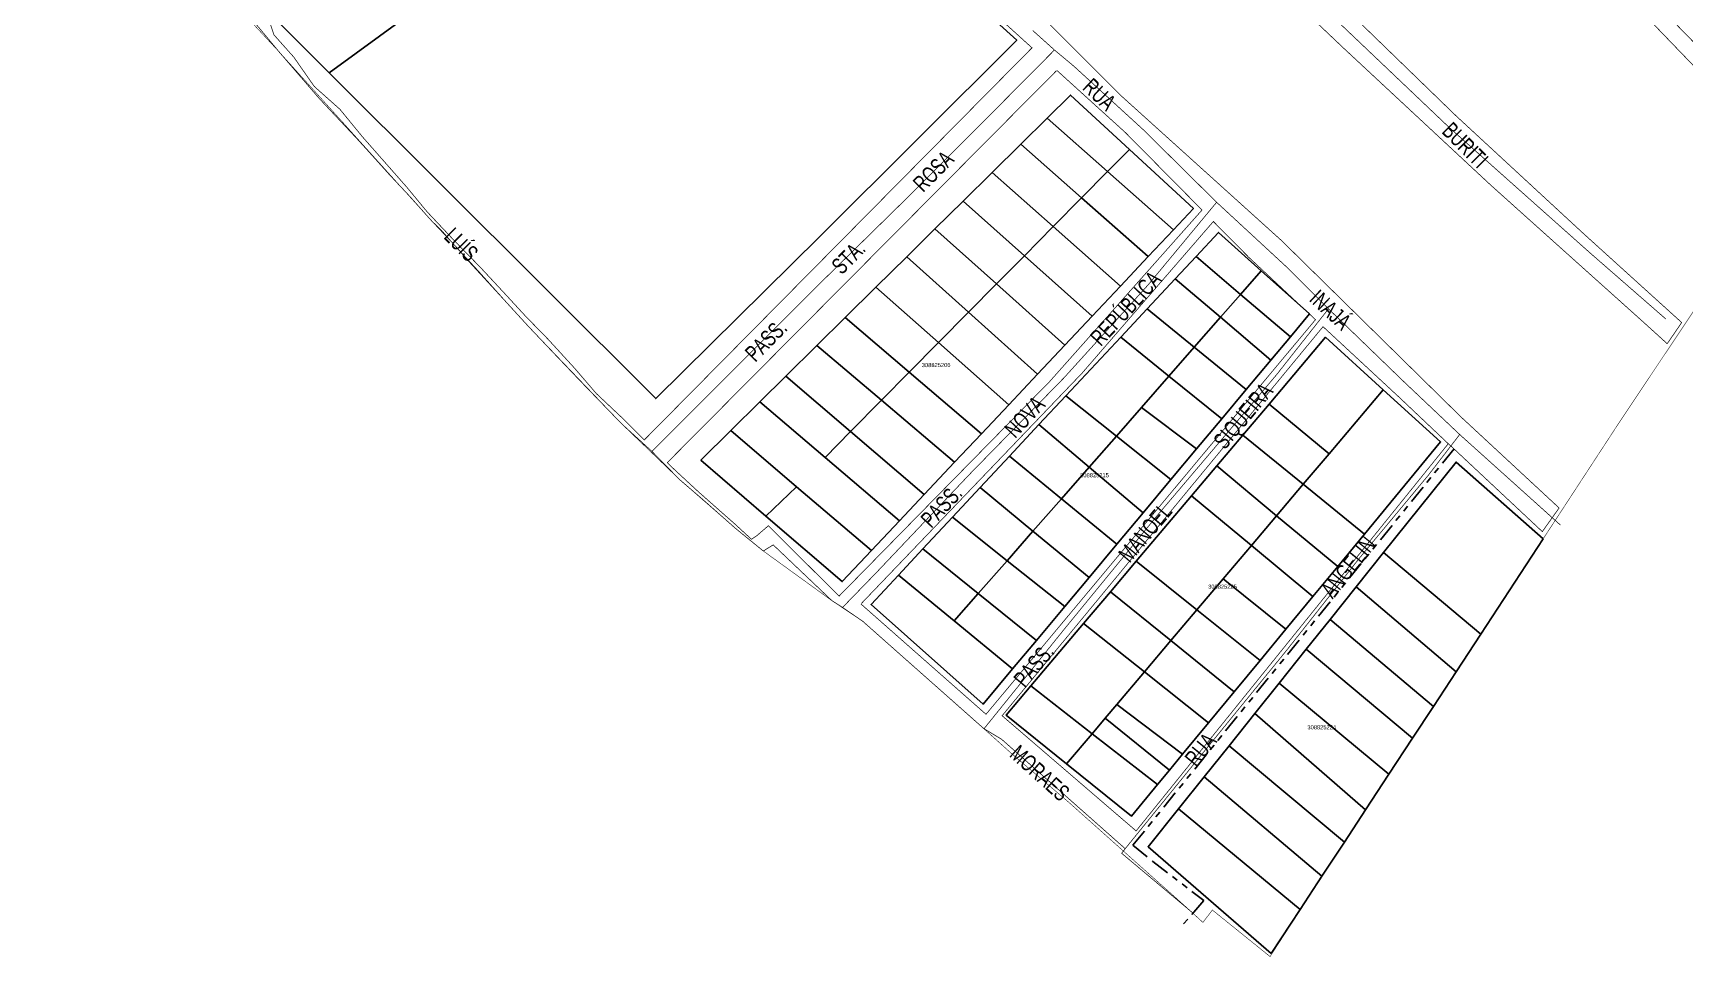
# Model space of a CAD drawing. Extents: x 204296 to 206006, y 4860262 to 4862155.
# Drawn here: x 205033.9 to 205436.9, y 4860262.1 to 4860487.4 of the extents above; entities that cross this region are included whole.
import ezdxf

# ---------------------------------------------------------------- set-up
doc = ezdxf.new("R2010")
doc.units = 0
doc.header["$LTSCALE"] = 1.5
doc.header["$MEASUREMENT"] = 0
doc.linetypes.add('TRACO_25', pattern=[8, 3, -1, 1, -1, 1, -1])
for name, color, linetype in [('CD-MALHA-LOTES', 40, 'CONTINUOUS'), ('CD_TXT_QUADRA', 7, 'CONTINUOUS'), ('LM-LIM-SETOR-FISCAL', 7, 'CONTINUOUS'), ('RU-QUADRAS', 6, 'CONTINUOUS'), ('SV-EIXO-RUA-N-PAV', 6, 'CONTINUOUS'), ('SV-RUA-NAO-PAV-S-GUIA-C-GUIA', 7, 'CONTINUOUS'), ('SV-TXT-RUA-N-PAV-S-GUIA-C-GUIA', 7, 'CONTINUOUS')]:
    doc.layers.add(name, color=color, linetype=linetype)
doc.styles.add('ARIAL', font='ARIAL.TTF')
doc.styles.add('MONOTXT', font='ARIAL.TTF', dxfattribs={"height": 0.2})
doc.linetypes.add('Limite', pattern='A,20,-3,[130,ltypeshp.shx,S=6.35,R=0,X=0,Y=0],-3,20', length=46)

msp = doc.modelspace()

# ---------------------------------------------------------------- linework, layer by layer
at = {"layer": 'CD-MALHA-LOTES'}
for points in [[(205106.15, 4860477.74), (205092.22, 4860491.62), (205110.17, 4860507.9)], [(205106.15, 4860477.74), (205185.82, 4860398.29), (205225.74, 4860437.77), (205273.9, 4860485.7), (205254.91, 4860502.94)], [(205125.02, 4860491.49), (205106.15, 4860477.74)], [(205301.35, 4860459.05), (205286.99, 4860472.3), (205281.28, 4860466.66)], [(205281.28, 4860466.66), (205274.84, 4860460.31)], [(205296.01, 4860453.65), (205281.28, 4860466.66)], [(205274.84, 4860460.31), (205267.86, 4860453.42)], [(205289.68, 4860447.24), (205274.84, 4860460.31)], [(205301.35, 4860459.05), (205296.01, 4860453.65)], [(205312.09, 4860439.44), (205316.98, 4860444.63), (205301.35, 4860459.05)], [(205267.86, 4860453.42), (205260.82, 4860446.47)], [(205282.75, 4860440.24), (205267.86, 4860453.42)], [(205296.01, 4860453.65), (205289.68, 4860447.24)], [(205312.09, 4860439.44), (205296.01, 4860453.65)], [(205260.82, 4860446.47), (205253.92, 4860439.66)], [(205275.74, 4860433.14), (205260.82, 4860446.47)], [(205289.68, 4860447.24), (205282.75, 4860440.24)], [(205305.95, 4860432.92), (205289.68, 4860447.24)], [(205253.92, 4860439.66), (205247.05, 4860432.88)], [(205268.92, 4860426.25), (205253.92, 4860439.66)], [(205282.75, 4860440.24), (205275.74, 4860433.14)], [(205299.17, 4860425.72), (205282.75, 4860440.24)], [(205305.95, 4860432.92), (205312.09, 4860439.44)], [(205333.54, 4860429.46), (205323.09, 4860438.8), (205317.61, 4860432.94)], [(205247.05, 4860432.88), (205239.53, 4860425.45)], [(205262.11, 4860419.36), (205247.05, 4860432.88)], [(205275.74, 4860433.14), (205268.92, 4860426.25)], [(205292.26, 4860418.38), (205275.74, 4860433.14)], [(205299.17, 4860425.72), (205305.95, 4860432.92)], [(205317.61, 4860432.94), (205312.55, 4860427.52)], [(205328.49, 4860423.69), (205317.61, 4860432.94)], [(205333.54, 4860429.46), (205328.49, 4860423.69)], [(205333.54, 4860429.46), (205345.29, 4860418.95), (205340.63, 4860413.38)], [(205239.53, 4860425.45), (205232.01, 4860418.03)], [(205254.79, 4860411.95), (205239.53, 4860425.45)], [(205268.92, 4860426.25), (205262.11, 4860419.36)], [(205285.62, 4860411.32), (205268.92, 4860426.25)], [(205292.26, 4860418.38), (205299.17, 4860425.72)], [(205312.55, 4860427.52), (205305.66, 4860420.15)], [(205323.6, 4860418.12), (205312.55, 4860427.52)], [(205328.49, 4860423.69), (205323.6, 4860418.12)], [(205340.63, 4860413.38), (205328.49, 4860423.69)], [(205232.01, 4860418.03), (205225.11, 4860411.21)], [(205247.63, 4860404.72), (205232.01, 4860418.03)], [(205262.11, 4860419.36), (205254.79, 4860411.95)], [(205278.94, 4860404.24), (205262.11, 4860419.36)], [(205285.62, 4860411.32), (205292.26, 4860418.38)], [(205305.66, 4860420.15), (205299.26, 4860413.3)], [(205317.17, 4860410.79), (205305.66, 4860420.15)], [(205323.6, 4860418.12), (205317.17, 4860410.79)], [(205335.88, 4860407.69), (205323.6, 4860418.12)], [(205299.26, 4860413.3), (205285.85, 4860398.95)], [(205311.02, 4860403.78), (205299.26, 4860413.3)], [(205335.46, 4860396.95), (205349.23, 4860413.23), (205363.3, 4860400.44)], [(205335.88, 4860407.69), (205340.63, 4860413.38)], [(205225.11, 4860411.21), (205217.52, 4860403.73)], [(205240.86, 4860397.87), (205225.11, 4860411.21)], [(205254.79, 4860411.95), (205247.63, 4860404.72)], [(205271.93, 4860396.79), (205254.79, 4860411.95)], [(205278.94, 4860404.24), (205285.62, 4860411.32)], [(205317.17, 4860410.79), (205311.02, 4860403.78)], [(205329.84, 4860400.48), (205317.17, 4860410.79)], [(205247.63, 4860404.72), (205240.86, 4860397.87)], [(205265.25, 4860389.7), (205247.63, 4860404.72)], [(205329.84, 4860400.48), (205335.88, 4860407.69)], [(205217.52, 4860403.73), (205211.18, 4860397.47)], [(205233.32, 4860390.24), (205217.52, 4860403.73)], [(205271.93, 4860396.79), (205278.94, 4860404.24)], [(205311.02, 4860403.78), (205304.29, 4860396.1)], [(205323.89, 4860393.37), (205311.02, 4860403.78)], [(205323.89, 4860393.37), (205329.84, 4860400.48)], [(205363.3, 4860400.44), (205350.09, 4860384.85)], [(205358.71, 4860365.25), (205377.29, 4860387.73), (205363.3, 4860400.44)], [(205211.18, 4860397.47), (205204.11, 4860390.49)], [(205227.11, 4860383.95), (205211.18, 4860397.47)], [(205240.86, 4860397.87), (205233.32, 4860390.24)], [(205258.72, 4860382.75), (205240.86, 4860397.87)], [(205265.25, 4860389.7), (205271.93, 4860396.79)], [(205285.85, 4860398.95), (205279.29, 4860391.93)], [(205298.19, 4860389.15), (205285.85, 4860398.95)], [(205329.05, 4860389.38), (205335.46, 4860396.95)], [(205350.09, 4860384.85), (205335.46, 4860396.95)], [(205304.29, 4860396.1), (205298.19, 4860389.15)], [(205317.77, 4860386.06), (205304.29, 4860396.1)], [(205317.77, 4860386.06), (205323.89, 4860393.37)], [(205212.71, 4860369.65), (205196.82, 4860383.29), (205204.11, 4860390.49)], [(205220.17, 4860376.77), (205204.11, 4860390.49)], [(205233.32, 4860390.24), (205227.11, 4860383.95)], [(205251.3, 4860374.88), (205233.32, 4860390.24)], [(205258.72, 4860382.75), (205265.25, 4860389.7)], [(205279.29, 4860391.93), (205272.12, 4860384.26)], [(205291.54, 4860381.57), (205279.29, 4860391.93)], [(205298.19, 4860389.15), (205291.54, 4860381.57)], [(205311.5, 4860378.56), (205298.19, 4860389.15)], [(205322.69, 4860381.86), (205329.05, 4860389.38)], [(205343.78, 4860377.4), (205329.05, 4860389.38)], [(205272.12, 4860384.26), (205264.97, 4860376.6)], [(205284.78, 4860373.87), (205272.12, 4860384.26)], [(205311.5, 4860378.56), (205317.77, 4860386.06)], [(205350.09, 4860384.85), (205343.78, 4860377.4)], [(205245.31, 4860368.51), (205227.11, 4860383.95)], [(205251.3, 4860374.88), (205258.72, 4860382.75)], [(205291.54, 4860381.57), (205284.78, 4860373.87)], [(205304.71, 4860370.44), (205291.54, 4860381.57)], [(205316.55, 4860374.59), (205322.69, 4860381.86)], [(205337.28, 4860369.72), (205322.69, 4860381.86)], [(205363.37, 4860360.71), (205381.05, 4860382.79), (205402.32, 4860364.09)], [(205212.71, 4860369.65), (205220.17, 4860376.77)], [(205238.42, 4860361.2), (205220.17, 4860376.77)], [(205264.97, 4860376.6), (205258.18, 4860369.33)], [(205277.84, 4860365.96), (205264.97, 4860376.6)], [(205304.71, 4860370.44), (205311.5, 4860378.56)], [(205343.78, 4860377.4), (205337.28, 4860369.72)], [(205358.71, 4860365.25), (205343.78, 4860377.4)], [(205245.31, 4860368.51), (205251.3, 4860374.88)], [(205284.78, 4860373.87), (205277.84, 4860365.96)], [(205298.3, 4860362.78), (205284.78, 4860373.87)], [(205303.05, 4860358.64), (205316.55, 4860374.59)], [(205331.13, 4860362.46), (205316.55, 4860374.59)], [(205212.71, 4860369.65), (205231.33, 4860353.67), (205238.42, 4860361.2)], [(205238.42, 4860361.2), (205245.31, 4860368.51)], [(205258.18, 4860369.33), (205250.98, 4860361.63)], [(205271.52, 4860358.75), (205258.18, 4860369.33)], [(205298.3, 4860362.78), (205304.71, 4860370.44)], [(205337.28, 4860369.72), (205331.13, 4860362.46)], [(205352.17, 4860357.32), (205337.28, 4860369.72)], [(205277.84, 4860365.96), (205271.52, 4860358.75)], [(205291.51, 4860354.66), (205277.84, 4860365.96)], [(205358.71, 4860365.25), (205352.17, 4860357.32)], [(205402.32, 4860364.09), (205387.06, 4860340.81)], [(205250.98, 4860361.63), (205245.03, 4860355.26)], [(205264.49, 4860350.74), (205250.98, 4860361.63)], [(205291.51, 4860354.66), (205298.3, 4860362.78)], [(205331.13, 4860362.46), (205324.25, 4860354.34)], [(205346.11, 4860349.99), (205331.13, 4860362.46)], [(205363.37, 4860360.71), (205356.71, 4860352.39)], [(205387.06, 4860340.81), (205363.37, 4860360.71)], [(205271.52, 4860358.75), (205264.49, 4860350.74)], [(205285.6, 4860347.59), (205271.52, 4860358.75)], [(205296.75, 4860351.19), (205303.05, 4860358.64)], [(205317.85, 4860346.77), (205303.05, 4860358.64)], [(205352.17, 4860357.32), (205346.11, 4860349.99)], [(205245.03, 4860355.26), (205238.33, 4860348.09), (205265.65, 4860323.75), (205272.86, 4860332.37)], [(205258.64, 4860344.07), (205245.03, 4860355.26)], [(205285.6, 4860347.59), (205291.51, 4860354.66)], [(205324.25, 4860354.34), (205317.85, 4860346.77)], [(205339.56, 4860342.07), (205324.25, 4860354.34)], [(205356.71, 4860352.39), (205350.34, 4860344.44)], [(205381.07, 4860331.67), (205356.71, 4860352.39)], [(205264.49, 4860350.74), (205258.64, 4860344.07)], [(205278.67, 4860339.31), (205264.49, 4860350.74)], [(205290.2, 4860343.44), (205296.75, 4860351.19)], [(205311.48, 4860339.26), (205296.75, 4860351.19)], [(205346.11, 4860349.99), (205339.56, 4860342.07)], [(205272.86, 4860332.37), (205258.64, 4860344.07)], [(205278.67, 4860339.31), (205285.6, 4860347.59)], [(205317.85, 4860346.77), (205311.48, 4860339.26)], [(205333.25, 4860334.43), (205317.85, 4860346.77)], [(205350.34, 4860344.44), (205344.51, 4860337.15)], [(205375.51, 4860323.2), (205350.34, 4860344.44)], [(205277.29, 4860328.19), (205290.2, 4860343.44)], [(205305.04, 4860331.65), (205290.2, 4860343.44)], [(205339.56, 4860342.07), (205333.25, 4860334.43)], [(205387.06, 4860340.81), (205381.07, 4860331.67)], [(205272.86, 4860332.37), (205278.67, 4860339.31)], [(205311.48, 4860339.26), (205305.04, 4860331.65)], [(205326.91, 4860326.76), (205311.48, 4860339.26)], [(205344.51, 4860337.15), (205337.9, 4860328.91)], [(205370.46, 4860315.49), (205344.51, 4860337.15)], [(205333.25, 4860334.43), (205326.91, 4860326.76)], [(205286.04, 4860309.22), (205271.28, 4860321.08), (205277.29, 4860328.19)], [(205292.26, 4860316.56), (205277.29, 4860328.19)], [(205305.04, 4860331.65), (205298.27, 4860323.66)], [(205320.69, 4860319.22), (205305.04, 4860331.65)], [(205337.9, 4860328.91), (205331.96, 4860321.49)], [(205364.68, 4860306.68), (205337.9, 4860328.91)], [(205381.07, 4860331.67), (205375.51, 4860323.2)], [(205326.91, 4860326.76), (205320.69, 4860319.22)], [(205295.47, 4860320.36), (205292.26, 4860316.56)], [(205298.27, 4860323.66), (205295.47, 4860320.36)], [(205311.14, 4860307.68), (205295.47, 4860320.36)], [(205314.35, 4860311.55), (205298.27, 4860323.66)], [(205331.96, 4860321.49), (205325.67, 4860313.63)], [(205358.98, 4860297.99), (205331.96, 4860321.49)], [(205375.51, 4860323.2), (205370.46, 4860315.49)], [(205292.26, 4860316.56), (205286.04, 4860309.22)], [(205308.24, 4860304.16), (205292.26, 4860316.56)], [(205320.69, 4860319.22), (205314.35, 4860311.55)], [(205325.67, 4860313.63), (205319.58, 4860306.03)], [(205353.82, 4860290.12), (205325.67, 4860313.63)], [(205370.46, 4860315.49), (205364.68, 4860306.68)], [(205308.24, 4860304.16), (205301.89, 4860296.47), (205286.04, 4860309.22)], [(205311.14, 4860307.68), (205308.24, 4860304.16)], [(205314.35, 4860311.55), (205311.14, 4860307.68)], [(205319.58, 4860306.03), (205313.31, 4860298.2)], [(205348.34, 4860281.77), (205319.58, 4860306.03)], [(205364.68, 4860306.68), (205358.98, 4860297.99)], [(205335.98, 4860262.91), (205305.93, 4860288.98), (205313.31, 4860298.2)], [(205343.05, 4860273.69), (205313.31, 4860298.2)], [(205358.98, 4860297.99), (205353.82, 4860290.12)], [(205353.82, 4860290.12), (205348.34, 4860281.77)], [(205348.34, 4860281.77), (205343.05, 4860273.69)], [(205335.98, 4860262.91), (205343.05, 4860273.69)]]:
    msp.add_lwpolyline(points, dxfattribs=at)
at = {"layer": 'LM-LIM-SETOR-FISCAL', "linetype": 'Limite', "ltscale": 0.1, "const_width": 0.13}
msp.add_lwpolyline([(205032.59, 4860547), (205042.52, 4860538.21), (205093.85, 4860482.95), (205130.79, 4860442.02), (205133.89, 4860438.97), (205139.86, 4860432.08), (205154.89, 4860415.75), (205177.59, 4860392.05), (205191.62, 4860378.55), (205205.33, 4860366.58), (205212.06, 4860361.11), (205228.77, 4860349.02), (205236.34, 4860343.95), (205265.89, 4860317.76), (205272.82, 4860311.52), (205286.59, 4860299.81), (205316.53, 4860273.08), (205319.29, 4860270.52), (205321.6, 4860273.55), (205335.67, 4860262.2), (205420.74, 4860392.29), (205469.79, 4860465.73)], dxfattribs=at)
msp.add_lwpolyline([(205032.59, 4860547), (205042.52, 4860538.21), (205093.85, 4860482.95), (205130.79, 4860442.02), (205133.89, 4860438.97), (205139.86, 4860432.08), (205154.89, 4860415.75), (205177.59, 4860392.05), (205191.62, 4860378.55), (205205.33, 4860366.58), (205212.06, 4860361.11), (205228.77, 4860349.02), (205236.34, 4860343.95), (205265.89, 4860317.76), (205272.82, 4860311.52), (205286.59, 4860299.81), (205316.53, 4860273.08), (205319.29, 4860270.52), (205321.6, 4860273.55), (205335.67, 4860262.2), (205420.74, 4860392.29), (205469.79, 4860465.73)], dxfattribs=at)
at = {"layer": 'RU-QUADRAS', "linetype": 'Continuous', "const_width": 0.01}
for points in [[(205092.22, 4860491.62), (205118.07, 4860515.06), (205169.24, 4860562.81), (205196.78, 4860590.18), (205221.52, 4860615.12), (205292.43, 4860541.4), (205254.91, 4860502.94), (205273.9, 4860485.7), (205225.74, 4860437.77), (205185.82, 4860398.29), (205092.22, 4860491.62)], [(205196.82, 4860383.29), (205286.99, 4860472.3), (205316.98, 4860444.63), (205231.33, 4860353.67), (205196.82, 4860383.29)], [(205238.33, 4860348.09), (205323.09, 4860438.8), (205345.29, 4860418.95), (205265.65, 4860323.75), (205238.33, 4860348.09)], [(205271.28, 4860321.08), (205349.23, 4860413.23), (205377.29, 4860387.73), (205301.89, 4860296.47), (205271.28, 4860321.08)], [(205305.93, 4860288.98), (205381.05, 4860382.79), (205402.32, 4860364.09), (205335.98, 4860262.91), (205305.93, 4860288.98)]]:
    msp.add_lwpolyline(points, close=True, dxfattribs=at)
at = {"layer": 'SV-EIXO-RUA-N-PAV', "const_width": 0.18, "flags": 128}
for points in [[(205463.86, 4860459.75), (205425.13, 4860499.44), (205391.58, 4860533.92), (205355.21, 4860570.3), (205345.97, 4860579.91), (205343.68, 4860582.41), (205340.09, 4860586.36), (205324.5, 4860601.48), (205308.91, 4860616.12), (205292.25, 4860630.27)], [(205258.83, 4860584.94), (205297.57, 4860546.21), (205301.39, 4860541.47), (205307.02, 4860534.4), (205341.04, 4860500.85), (205379.3, 4860464.48), (205413.79, 4860433.77), (205432.21, 4860417.71)], [(205084.94, 4860493.65), (205093.85, 4860482.95), (205103.83, 4860471.37), (205112.82, 4860461.79), (205115.76, 4860458.56), (205120.97, 4860452.77), (205125.92, 4860447.49), (205130.79, 4860442.02), (205136.24, 4860436.23), (205142.68, 4860429.25), (205149.52, 4860421.61), (205154.89, 4860415.75), (205161.26, 4860409.03), (205167.12, 4860402.88), (205177.59, 4860392.05), (205184.88, 4860385.41), (205191.62, 4860378.55), (205197.63, 4860373.38), (205205.33, 4860366.58), (205212.06, 4860361.11), (205214.47, 4860362.61), (205228.77, 4860349.02), (205231.39, 4860347.35), (205236.34, 4860343.95), (205265.89, 4860317.76), (205270.23, 4860315.16), (205300.34, 4860288.51), (205299.47, 4860287.39), (205316.53, 4860273.08)], [(205277.78, 4860488.07), (205283.08, 4860483.31), (205287.88, 4860479.3), (205304.68, 4860463.93), (205322.64, 4860446.17), (205339.76, 4860430.34), (205349.93, 4860420.18), (205368.42, 4860402.31), (205381.93, 4860389.53), (205406.51, 4860367.44)], [(205283.08, 4860483.31), (205267.45, 4860467.56), (205246.92, 4860447.03), (205224.24, 4860424.78), (205184.88, 4860385.41)], [(205231.39, 4860347.35), (205239.54, 4860355.75), (205262.81, 4860380.28), (205285.43, 4860403.38), (205305.96, 4860426.06), (205322.64, 4860446.17)], [(205265.89, 4860317.76), (205285.43, 4860341.99), (205308.53, 4860370.22), (205337.2, 4860404.03), (205349.93, 4860420.18)], [(205381.93, 4860389.53), (205374.33, 4860379.65), (205357.56, 4860359.48), (205339.66, 4860336.82), (205318.59, 4860310.99), (205300.34, 4860288.51)]]:
    msp.add_lwpolyline(points, dxfattribs=at)
at = {"layer": 'SV-RUA-NAO-PAV-S-GUIA-C-GUIA', "linetype": 'TRACO_25'}
for p, q in [((205380.55, 4860386.01), (205302.23, 4860289.34)), ((205302.23, 4860289.34), (205307.09, 4860285.38)), ((205307.09, 4860285.38), (205319.51, 4860275.87)), ((205319.51, 4860275.87), (205314.28, 4860269.84))]:
    msp.add_line(p, q, dxfattribs=at)
at = {"layer": 'SV-RUA-NAO-PAV-S-GUIA-C-GUIA', "linetype": 'TRACO_25', "const_width": 0.18, "flags": 128}
for points in [[(205288.73, 4860630.27), (205295.44, 4860623.46), (205309.93, 4860610.67), (205311.57, 4860609.07), (205326.74, 4860594.29), (205338.41, 4860582.37), (205326.7, 4860570.45), (205305.75, 4860550.37), (205301.81, 4860547.1), (205261.31, 4860588.71), (205254.87, 4860583.11), (205296.01, 4860541.49), (205281.52, 4860528.28), (205268.37, 4860514.2), (205262.12, 4860507.56), (205259.86, 4860502), (205260.18, 4860499.25), (205270.99, 4860489.83), (205277.6, 4860483.84), (205183.01, 4860388.2), (205178.16, 4860393.07), (205171.32, 4860399.52), (205166.03, 4860405.68), (205159.53, 4860412.78), (205154.1, 4860418.34), (205149.26, 4860423.6), (205143.07, 4860430.26), (205136.62, 4860436.86), (205130.03, 4860443.86), (205125.19, 4860449.73), (205114.3, 4860462.1), (205108.76, 4860468.86), (205102.52, 4860474.41), (205097.52, 4860481.57), (205092.69, 4860486.99), (205091.46, 4860490.68), (205091.76, 4860492.26), (205095.03, 4860495.6), (205118.71, 4860517.99), (205140.7, 4860539.63), (205161.9, 4860558.96), (205198.73, 4860595.48), (205213.33, 4860609.17), (205223.8, 4860618.99), (205232.95, 4860630.28)], [(205462.07, 4860455.5), (205411.51, 4860508.01), (205371.79, 4860548.52), (205343.25, 4860577.26), (205324.38, 4860559.84), (205308.05, 4860543.74), (205306.62, 4860540.74), (205312.07, 4860534.08), (205380.96, 4860467.33), (205411.95, 4860438.7), (205436.09, 4860416.84), (205432.56, 4860411.67)], [(205432.56, 4860411.67), (205426.9, 4860416.81), (205389.58, 4860450.29), (205353.65, 4860483.73), (205322.66, 4860513.11), (205300.87, 4860533.75), (205268.75, 4860502.76), (205299.36, 4860472.13), (205338.49, 4860436.81), (205382.23, 4860393.83), (205406.19, 4860371.61)], [(205283.59, 4860478.28), (205188.62, 4860382.66), (205190.6, 4860380.76), (205196.11, 4860375.66), (205201, 4860371.33), (205205.14, 4860367.68), (205209.16, 4860363.97), (205210.6, 4860364.95), (205213.28, 4860367.27), (205230.54, 4860350.12), (205281.96, 4860402.5), (205319.08, 4860444.28), (205300.37, 4860463.19), (205283.75, 4860478.26)], [(205235.97, 4860348.3), (205289.83, 4860404.51), (205321.84, 4860441.48), (205330.52, 4860432.71), (205346.76, 4860417.54), (205266.38, 4860321.29), (205235.87, 4860348.19)], [(205379.15, 4860387.28), (205303, 4860292.84), (205270.31, 4860320.94), (205348.6, 4860415.83), (205367.12, 4860398.66), (205379.15, 4860387.28), (205380.55, 4860386.01), (205402.09, 4860365.84), (205406.19, 4860371.61)]]:
    msp.add_lwpolyline(points, dxfattribs=at)

# ---------------------------------------------------------------- texts
at = {"layer": 'CD_TXT_QUADRA', "linetype": 'Continuous', "style": 'MONOTXT'}
for s, p in [('308825206', (205250.72, 4860405.96)), ('308825215', (205289.36, 4860379.09)), ('308825225', (205320.58, 4860351.92)), ('308825224', (205344.79, 4860317.62))]:
    msp.add_text(s, height=1, rotation=0.1, dxfattribs=at).set_placement(p)
at = {"layer": 'SV-TXT-RUA-N-PAV-S-GUIA-C-GUIA', "style": 'ARIAL', "width": 0.7}
for s, rotation, p in [('RUA                                                              INAJÁ', 317, (205289.68, 4860473.84)), ('BURITI', 315, (205377.37, 4860463.23)), ('PASS.                 STA.                  ROSA', 45.301, (205210.09, 4860407)), ('LUÍS', 315, (205133.88, 4860437.52)), ('PASS.                 NOVA                  REPÚBLICA', 47, (205253.04, 4860366.48)), ('PASS.                          MANOEL                  SIQUEIRA', 50, (205275.88, 4860327.53)), ('RUA                                         ANGELIN', 51, (205317.69, 4860308.22)), ('MORAES', 318, (205271.88, 4860311.14))]:
    msp.add_text(s, height=4, rotation=rotation, dxfattribs=at).set_placement(p)

doc.saveas('drawing.dxf')
